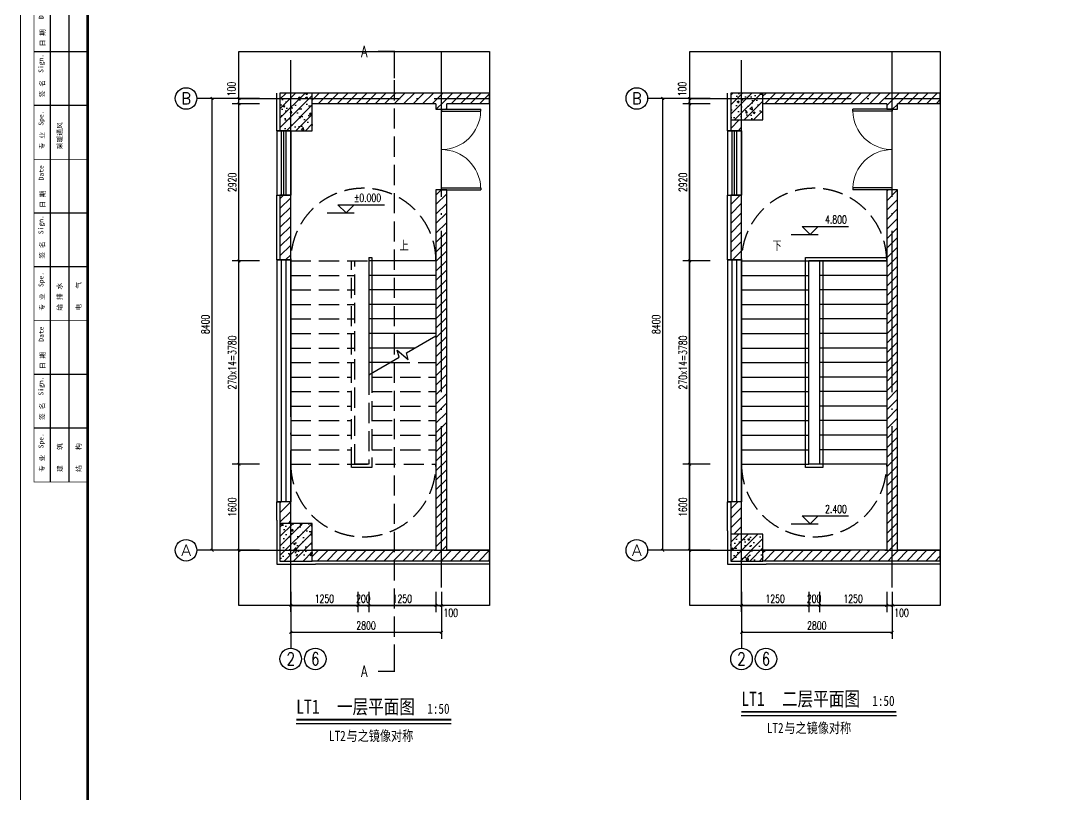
# Model space of a CAD drawing. Extents: x 409931 to 937299, y -508824 to 132289.
# Drawn here: x 570355 to 589449, y -189934 to -175544 of the extents above; entities that cross this region are included whole.
import ezdxf
from ezdxf.enums import TextEntityAlignment as Align

# ---------------------------------------------------------------- set-up
doc = ezdxf.new("R2010")
doc.units = 0
doc.header["$LTSCALE"] = 1500
doc.header["$MEASUREMENT"] = 0
doc.linetypes.add('DASH', pattern=[0.35, 0.25, -0.1])
doc.linetypes.add('DOTE', pattern=[2.42, 2, -0.2, 0.02, -0.2])
doc.layers.get('Defpoints').update_dxf_attribs({"color": 252})
for name, color, linetype in [('00-tk', 151, 'Continuous'), ('A-Carline(交通流线)', 136, 'Continuous'), ('A-L-wall(建筑立面)', 2, 'Continuous'), ('AXIS', 3, 'Continuous'), ('AXIS_TEXT', 7, 'Continuous'), ('COLUMN', 2, 'Continuous'), ('DIM_ELEV', 3, 'Continuous'), ('DIM_SYMB', 3, 'Continuous'), ('DOOR_FIRE', 4, 'Continuous'), ('DOTE', 1, 'Continuous'), ('PUB_DIM', 3, 'Continuous'), ('PUB_HATCH', 8, 'Continuous'), ('PUB_TEXT', 7, 'Continuous'), ('STAIR', 2, 'Continuous'), ('SURFACE', 6, 'Continuous'), ('WALL', 7, 'Continuous'), ('WINDOW', 4, 'Continuous')]:
    doc.layers.add(name, color=color, linetype=linetype)
doc.layers.add('TK', color=151, linetype='Continuous', lineweight=13)
doc.styles.add('_TCH_AXIS', font='COMPLEX', dxfattribs={"bigfont": 'GBCBIG'})
doc.styles.add('_TCH_DIM', font='SIMPLEX', dxfattribs={"bigfont": 'GBCBIG'})
doc.styles.add('_TCH_DIM_T3', font='SIMPLEX', dxfattribs={"width": 0.705882, "bigfont": 'GBCBIG'})
doc.styles.add('_TCH_LABEL', font='COMPLEX', dxfattribs={"bigfont": 'GBCBIG'})
doc.styles.add('DS6HT', font='simhei.ttf', dxfattribs={"width": 0.8})
doc.styles.add('仿宋体', font='', dxfattribs={"width": 0.8})
doc.styles.get('仿宋体').set_extended_font_data('SimSun')
doc.dimstyles.new('_TCH_ARCH&&50', dxfattribs={"dimtxt": 148.75, "dimasz": 50, "dimexe": 125, "dimexo": 150, "dimgap": 50, "dimtad": 1, "dimdec": 0, "dimzin": 0, "dimdsep": 46, "dimtxsty": '_TCH_DIM_T3', "dimblk": 'ARCHTICK', "dimcen": 0.09, "dimclrt": 7, "dimazin": 2, "dimtfac": 1, "dimtdec": 0, "dimtix": 1, "dimtmove": 2, "dimatfit": 3, "dimfxl": 0, "dimtolj": 1, "dimtzin": 0, "dimarcsym": 0})
pattern_1 = [(45, (0, 89.76), (-88.388383, 88.388383), [])]
pattern_2 = [(45, (0, 0), (-88.388348, 88.388348), []), (50, (0, 0), (358.63009, -31.37607), [37.5, -412.5]), (355, (0, 0), (-69.37567, 376.09607), [30, -330]), (100.4514, (29.9, -2.6), (289.2547, 344.71977), [31.8701, -350.57106]), (46.1842, (0, 100), (533.62052, -82.7595), [56.25, -618.75]), (96.6356, (44.47, 93.1), (467.33135, 487.05894), [47.80514, -525.8565]), (351.1842, (0, 100), (467.33097, 487.0593), [45, -495]), (21, (50, 75), (298.45353, -201.30945), [37.5, -412.5]), (326, (50, 75), (121.65767, 362.57502), [30, -330]), (71.4514, (74.87, 58.22), (420.11131, 161.26525), [31.8701, -350.57106]), (37.5, (0, 0), (6.079928, 166.446927), [0, -326, 0, -335, 0, -331.25]), (7.5, (0, 0), (131.53477, 197.205856), [0, -191, 0, -318.5, 0, -126.25]), (327.5, (-111.5, 0), (266.911218, -11.277436), [0, -125, 0, -390, 0, -517.5]), (317.5, (-161.5, 0), (291.593085, 50.05249), [0, -162.5, 0, -259, 0, -367.5])]

# ---------------------------------------------------------------- blocks, each defined once
blk = doc.blocks.new('会签')
at = {"layer": '00-tk'}
for p, q in [((-1400, 24000), (-1400, 6000)), ((-700, 24000), (-700, 6000)), ((0, 22000), (-2000, 22000)), ((0, 20000), (-2000, 20000)), ((0, 16000), (-2000, 16000)), ((0, 14000), (-2000, 14000)), ((0, 10000), (-2000, 10000)), ((0, 8000), (-2000, 8000))]:
    blk.add_line(p, q, dxfattribs=at)
at = {"layer": '00-tk', "const_width": 24.7}
for points in [[(0, 6000), (-2000, 6000), (-2000, 24000)], [(0, 24000), (-2000, 24000)], [(0, 18000), (-2000, 18000)], [(0, 12000), (-2000, 12000)]]:
    blk.add_lwpolyline(points, dxfattribs=at)
at = {"layer": '00-tk', "style": 'DS6HT'}
for s, p in [('Date', (-1642, 23216)), ('日 期', (-1589, 22196)), ('Sign.', (-1651, 21215)), ('签 名', (-1603, 20306)), ('Spe.', (-1648, 19251)), ('采暖通风', (-948, 18370)), ('专 业', (-1608, 18369)), ('Date', (-1642, 17216)), ('日 期', (-1589, 16196)), ('Sign.', (-1651, 15215)), ('签 名', (-1603, 14306)), ('Spe.', (-1648, 13251)), ('给 排 水', (-956, 12372)), ('电    气', (-251, 12372)), ('专 业', (-1608, 12369)), ('Date', (-1642, 11216)), ('日 期', (-1589, 10196)), ('Sign.', (-1651, 9215)), ('签 名', (-1603, 8306)), ('Spe.', (-1648, 7251)), ('建    筑', (-948, 6372)), ('结    构', (-248, 6374)), ('专 业', (-1608, 6369))]:
    blk.add_text(s, height=180, rotation=90, dxfattribs=at).set_placement(p)
blk = doc.blocks.new('A1')
at = {"layer": 'TK'}
for p, q in [((-42050, 29700), (-42050, 0)), ((-40800, 29200), (-40800, 500))]:
    blk.add_line(p, q, dxfattribs=at)
at = {"layer": 'TK', "const_width": 50}
blk.add_lwpolyline([(-40800, 29200), (-500, 29200), (-500, 500), (-40800, 500)], close=True, dxfattribs=at)
at = {"layer": 'TK', "xscale": 0.5, "yscale": 0.5, "zscale": 0.5}
blk.add_blockref('会签', (-40800, 17200), dxfattribs=at)
blk = doc.blocks.new('_ArchTick')
at = {"color": 0, "linetype": 'ByBlock', "const_width": 0.4}
blk.add_lwpolyline([(-0.5, -0.5), (0.5, 0.5)], dxfattribs=at)
blk = doc.blocks.new('*D244')
at = {"layer": 'Defpoints', "color": 0}
for p in [(582296, -176993), (582796, -176993), (582796, -185393)]:
    blk.add_point(p, dxfattribs=at)
at = {"layer": 'PUB_DIM', "color": 0, "lineweight": -2}
for p, q in [((582646, -176993), (582171, -176993)), ((582296, -185393), (582296, -176993)), ((582646, -185393), (582171, -185393))]:
    blk.add_line(p, q, dxfattribs=at)
at = {"layer": 'PUB_DIM', "color": 0, "lineweight": -2, "xscale": 50, "yscale": 50, "zscale": 50}
for p, rotation in [((582296, -176993), 90), ((582296, -185393), 270)]:
    blk.add_blockref('_ArchTick', p, dxfattribs=dict(at, rotation=rotation))
at = {"layer": 'PUB_DIM', "color": 7, "insert": (582172, -181193), "char_height": 148.8, "attachment_point": 5, "rotation": 90, "style": '_TCH_DIM_T3'}
blk.add_mtext('\\A1;8400', dxfattribs=at)
blk = doc.blocks.new('*D245')
at = {"layer": 'Defpoints', "color": 0}
for p in [(583760, -186085), (586560, -186085), (586560, -186918)]:
    blk.add_point(p, dxfattribs=at)
at = {"layer": 'PUB_DIM', "color": 0, "lineweight": -2}
for p, q in [((583760, -186235), (583760, -187043)), ((586560, -186235), (586560, -187043)), ((583760, -186918), (586560, -186918))]:
    blk.add_line(p, q, dxfattribs=at)
at = {"layer": 'PUB_DIM', "color": 0, "lineweight": -2, "xscale": 50, "yscale": 50, "zscale": 50, "rotation": 180}
blk.add_blockref('_ArchTick', (583760, -186918), dxfattribs=at)
at = {"layer": 'PUB_DIM', "color": 0, "lineweight": -2, "xscale": 50, "yscale": 50, "zscale": 50}
blk.add_blockref('_ArchTick', (586560, -186918), dxfattribs=at)
at = {"layer": 'PUB_DIM', "color": 7, "insert": (585160, -186794), "char_height": 148.8, "attachment_point": 5, "style": '_TCH_DIM_T3'}
blk.add_mtext('\\A1;2800', dxfattribs=at)
blk = doc.blocks.new('*D246')
at = {"layer": 'Defpoints', "color": 0}
for p in [(583760, -186014), (585010, -186014), (585010, -186418)]:
    blk.add_point(p, dxfattribs=at)
at = {"layer": 'PUB_DIM', "color": 0, "lineweight": -2}
for p, q in [((583760, -186164), (583760, -186543)), ((585010, -186164), (585010, -186543)), ((583760, -186418), (585010, -186418))]:
    blk.add_line(p, q, dxfattribs=at)
at = {"layer": 'PUB_DIM', "color": 0, "lineweight": -2, "xscale": 50, "yscale": 50, "zscale": 50, "rotation": 180}
blk.add_blockref('_ArchTick', (583760, -186418), dxfattribs=at)
at = {"layer": 'PUB_DIM', "color": 0, "lineweight": -2, "xscale": 50, "yscale": 50, "zscale": 50}
blk.add_blockref('_ArchTick', (585010, -186418), dxfattribs=at)
at = {"layer": 'PUB_DIM', "color": 7, "insert": (584385, -186294), "char_height": 148.8, "attachment_point": 5, "style": '_TCH_DIM_T3'}
blk.add_mtext('\\A1;1250', dxfattribs=at)
blk = doc.blocks.new('*D247')
at = {"layer": 'Defpoints', "color": 0}
for p in [(585010, -186014), (585210, -186014), (585210, -186418)]:
    blk.add_point(p, dxfattribs=at)
at = {"layer": 'PUB_DIM', "color": 0, "lineweight": -2}
for p, q in [((585010, -186164), (585010, -186543)), ((585210, -186164), (585210, -186543)), ((585010, -186418), (584960, -186418)), ((585010, -186418), (585210, -186418)), ((585210, -186418), (585260, -186418))]:
    blk.add_line(p, q, dxfattribs=at)
at = {"layer": 'PUB_DIM', "color": 0, "lineweight": -2, "xscale": 50, "yscale": 50, "zscale": 50}
blk.add_blockref('_ArchTick', (585010, -186418), dxfattribs=at)
at = {"layer": 'PUB_DIM', "color": 0, "lineweight": -2, "xscale": 50, "yscale": 50, "zscale": 50, "rotation": 180}
blk.add_blockref('_ArchTick', (585210, -186418), dxfattribs=at)
at = {"layer": 'PUB_DIM', "color": 7, "insert": (585110, -186294), "char_height": 148.8, "attachment_point": 5, "style": '_TCH_DIM_T3'}
blk.add_mtext('\\A1;200', dxfattribs=at)
blk = doc.blocks.new('*D248')
at = {"layer": 'Defpoints', "color": 0}
for p in [(585210, -186014), (586460, -186014), (586460, -186418)]:
    blk.add_point(p, dxfattribs=at)
at = {"layer": 'PUB_DIM', "color": 0, "lineweight": -2}
for p, q in [((585210, -186164), (585210, -186543)), ((586460, -186164), (586460, -186543)), ((585210, -186418), (586460, -186418))]:
    blk.add_line(p, q, dxfattribs=at)
at = {"layer": 'PUB_DIM', "color": 0, "lineweight": -2, "xscale": 50, "yscale": 50, "zscale": 50, "rotation": 180}
blk.add_blockref('_ArchTick', (585210, -186418), dxfattribs=at)
at = {"layer": 'PUB_DIM', "color": 0, "lineweight": -2, "xscale": 50, "yscale": 50, "zscale": 50}
blk.add_blockref('_ArchTick', (586460, -186418), dxfattribs=at)
at = {"layer": 'PUB_DIM', "color": 7, "insert": (585835, -186294), "char_height": 148.8, "attachment_point": 5, "style": '_TCH_DIM_T3'}
blk.add_mtext('\\A1;1250', dxfattribs=at)
blk = doc.blocks.new('*D249')
at = {"layer": 'Defpoints', "color": 0}
for p in [(586460, -186014), (586560, -186014), (586560, -186418)]:
    blk.add_point(p, dxfattribs=at)
at = {"layer": 'PUB_DIM', "color": 0, "lineweight": -2}
for p, q in [((586460, -186164), (586460, -186543)), ((586560, -186164), (586560, -186543)), ((586460, -186418), (586410, -186418)), ((586460, -186418), (586560, -186418)), ((586560, -186418), (586610, -186418))]:
    blk.add_line(p, q, dxfattribs=at)
at = {"layer": 'PUB_DIM', "color": 0, "lineweight": -2, "xscale": 50, "yscale": 50, "zscale": 50}
blk.add_blockref('_ArchTick', (586460, -186418), dxfattribs=at)
at = {"layer": 'PUB_DIM', "color": 0, "lineweight": -2, "xscale": 50, "yscale": 50, "zscale": 50, "rotation": 180}
blk.add_blockref('_ArchTick', (586560, -186418), dxfattribs=at)
at = {"layer": 'PUB_DIM', "color": 7, "insert": (586735, -186556), "char_height": 148.8, "attachment_point": 5, "style": '_TCH_DIM_T3'}
blk.add_mtext('\\A1;100', dxfattribs=at)
blk = doc.blocks.new('*D250')
at = {"layer": 'Defpoints', "color": 0}
for p in [(582796, -176993), (583327, -176993), (583327, -177093)]:
    blk.add_point(p, dxfattribs=at)
at = {"layer": 'PUB_DIM', "color": 0, "lineweight": -2}
for p, q in [((583177, -176993), (582671, -176993)), ((582796, -177093), (582796, -176993)), ((583177, -177093), (582671, -177093))]:
    blk.add_line(p, q, dxfattribs=at)
at = {"layer": 'PUB_DIM', "color": 0, "lineweight": -2, "xscale": 50, "yscale": 50, "zscale": 50}
for p, rotation in [((582796, -176993), 90), ((582796, -177093), 270)]:
    blk.add_blockref('_ArchTick', p, dxfattribs=dict(at, rotation=rotation))
at = {"layer": 'PUB_DIM', "color": 7, "insert": (582659, -176818), "char_height": 148.8, "attachment_point": 5, "rotation": 90, "style": '_TCH_DIM_T3'}
blk.add_mtext('\\A1;100', dxfattribs=at)
blk = doc.blocks.new('*D251')
at = {"layer": 'Defpoints', "color": 0}
for p in [(582796, -177093), (583327, -177093), (583327, -180013)]:
    blk.add_point(p, dxfattribs=at)
at = {"layer": 'PUB_DIM', "color": 0, "lineweight": -2}
for p, q in [((583177, -177093), (582671, -177093)), ((582796, -180013), (582796, -177093)), ((583177, -180013), (582671, -180013))]:
    blk.add_line(p, q, dxfattribs=at)
at = {"layer": 'PUB_DIM', "color": 0, "lineweight": -2, "xscale": 50, "yscale": 50, "zscale": 50}
for p, rotation in [((582796, -177093), 90), ((582796, -180013), 270)]:
    blk.add_blockref('_ArchTick', p, dxfattribs=dict(at, rotation=rotation))
at = {"layer": 'PUB_DIM', "color": 7, "insert": (582672, -178553), "char_height": 148.8, "attachment_point": 5, "rotation": 90, "style": '_TCH_DIM_T3'}
blk.add_mtext('\\A1;2920', dxfattribs=at)
blk = doc.blocks.new('*D252')
at = {"layer": 'Defpoints', "color": 0}
for p in [(582796, -180013), (583327, -180013), (583327, -183793)]:
    blk.add_point(p, dxfattribs=at)
at = {"layer": 'PUB_DIM', "color": 0, "lineweight": -2}
for p, q in [((583177, -180013), (582671, -180013)), ((582796, -183793), (582796, -180013)), ((583177, -183793), (582671, -183793))]:
    blk.add_line(p, q, dxfattribs=at)
at = {"layer": 'PUB_DIM', "color": 0, "lineweight": -2, "xscale": 50, "yscale": 50, "zscale": 50}
for p, rotation in [((582796, -180013), 90), ((582796, -183793), 270)]:
    blk.add_blockref('_ArchTick', p, dxfattribs=dict(at, rotation=rotation))
at = {"layer": 'PUB_DIM', "color": 7, "insert": (582672, -181903), "char_height": 148.75, "attachment_point": 5, "rotation": 90, "style": '_TCH_DIM_T3'}
blk.add_mtext('\\A1;270x14=3780', dxfattribs=at)
blk = doc.blocks.new('*D253')
at = {"layer": 'Defpoints', "color": 0}
for p in [(582796, -183793), (583327, -183793), (583327, -185393)]:
    blk.add_point(p, dxfattribs=at)
at = {"layer": 'PUB_DIM', "color": 0, "lineweight": -2}
for p, q in [((583177, -183793), (582671, -183793)), ((582796, -185393), (582796, -183793)), ((583177, -185393), (582671, -185393))]:
    blk.add_line(p, q, dxfattribs=at)
at = {"layer": 'PUB_DIM', "color": 0, "lineweight": -2, "xscale": 50, "yscale": 50, "zscale": 50}
for p, rotation in [((582796, -183793), 90), ((582796, -185393), 270)]:
    blk.add_blockref('_ArchTick', p, dxfattribs=dict(at, rotation=rotation))
at = {"layer": 'PUB_DIM', "color": 7, "insert": (582672, -184593), "char_height": 148.8, "attachment_point": 5, "rotation": 90, "style": '_TCH_DIM_T3'}
blk.add_mtext('\\A1;1600', dxfattribs=at)
blk = doc.blocks.new('*D254')
at = {"layer": 'Defpoints', "color": 0}
for p in [(573916, -176993), (574416, -176993), (574416, -185393)]:
    blk.add_point(p, dxfattribs=at)
at = {"layer": 'PUB_DIM', "color": 0, "lineweight": -2}
for p, q in [((574266, -176993), (573791, -176993)), ((573916, -185393), (573916, -176993)), ((574266, -185393), (573791, -185393))]:
    blk.add_line(p, q, dxfattribs=at)
at = {"layer": 'PUB_DIM', "color": 0, "lineweight": -2, "xscale": 50, "yscale": 50, "zscale": 50}
for p, rotation in [((573916, -176993), 90), ((573916, -185393), 270)]:
    blk.add_blockref('_ArchTick', p, dxfattribs=dict(at, rotation=rotation))
at = {"layer": 'PUB_DIM', "color": 7, "insert": (573791, -181193), "char_height": 148.8, "attachment_point": 5, "rotation": 90, "style": '_TCH_DIM_T3'}
blk.add_mtext('\\A1;8400', dxfattribs=at)
blk = doc.blocks.new('*D255')
at = {"layer": 'Defpoints', "color": 0}
for p in [(575379, -186085), (578179, -186085), (578179, -186918)]:
    blk.add_point(p, dxfattribs=at)
at = {"layer": 'PUB_DIM', "color": 0, "lineweight": -2}
for p, q in [((575379, -186235), (575379, -187043)), ((578179, -186235), (578179, -187043)), ((575379, -186918), (578179, -186918))]:
    blk.add_line(p, q, dxfattribs=at)
at = {"layer": 'PUB_DIM', "color": 0, "lineweight": -2, "xscale": 50, "yscale": 50, "zscale": 50, "rotation": 180}
blk.add_blockref('_ArchTick', (575379, -186918), dxfattribs=at)
at = {"layer": 'PUB_DIM', "color": 0, "lineweight": -2, "xscale": 50, "yscale": 50, "zscale": 50}
blk.add_blockref('_ArchTick', (578179, -186918), dxfattribs=at)
at = {"layer": 'PUB_DIM', "color": 7, "insert": (576779, -186794), "char_height": 148.8, "attachment_point": 5, "style": '_TCH_DIM_T3'}
blk.add_mtext('\\A1;2800', dxfattribs=at)
blk = doc.blocks.new('*D366')
at = {"layer": 'Defpoints', "color": 0}
for p in [(575379, -186014), (576629, -186014), (576629, -186418)]:
    blk.add_point(p, dxfattribs=at)
at = {"layer": 'PUB_DIM', "color": 0, "lineweight": -2}
for p, q in [((575379, -186164), (575379, -186543)), ((576629, -186164), (576629, -186543)), ((575379, -186418), (576629, -186418))]:
    blk.add_line(p, q, dxfattribs=at)
at = {"layer": 'PUB_DIM', "color": 0, "lineweight": -2, "xscale": 50, "yscale": 50, "zscale": 50, "rotation": 180}
blk.add_blockref('_ArchTick', (575379, -186418), dxfattribs=at)
at = {"layer": 'PUB_DIM', "color": 0, "lineweight": -2, "xscale": 50, "yscale": 50, "zscale": 50}
blk.add_blockref('_ArchTick', (576629, -186418), dxfattribs=at)
at = {"layer": 'PUB_DIM', "color": 7, "insert": (576004, -186294), "char_height": 148.8, "attachment_point": 5, "style": '_TCH_DIM_T3'}
blk.add_mtext('\\A1;1250', dxfattribs=at)
blk = doc.blocks.new('*D367')
at = {"layer": 'Defpoints', "color": 0}
for p in [(576629, -186014), (576829, -186014), (576829, -186418)]:
    blk.add_point(p, dxfattribs=at)
at = {"layer": 'PUB_DIM', "color": 0, "lineweight": -2}
for p, q in [((576629, -186164), (576629, -186543)), ((576829, -186164), (576829, -186543)), ((576629, -186418), (576579, -186418)), ((576629, -186418), (576829, -186418)), ((576829, -186418), (576879, -186418))]:
    blk.add_line(p, q, dxfattribs=at)
at = {"layer": 'PUB_DIM', "color": 0, "lineweight": -2, "xscale": 50, "yscale": 50, "zscale": 50}
blk.add_blockref('_ArchTick', (576629, -186418), dxfattribs=at)
at = {"layer": 'PUB_DIM', "color": 0, "lineweight": -2, "xscale": 50, "yscale": 50, "zscale": 50, "rotation": 180}
blk.add_blockref('_ArchTick', (576829, -186418), dxfattribs=at)
at = {"layer": 'PUB_DIM', "color": 7, "insert": (576729, -186294), "char_height": 148.8, "attachment_point": 5, "style": '_TCH_DIM_T3'}
blk.add_mtext('\\A1;200', dxfattribs=at)
blk = doc.blocks.new('*D368')
at = {"layer": 'Defpoints', "color": 0}
for p in [(576829, -186014), (578079, -186014), (578079, -186418)]:
    blk.add_point(p, dxfattribs=at)
at = {"layer": 'PUB_DIM', "color": 0, "lineweight": -2}
for p, q in [((576829, -186164), (576829, -186543)), ((578079, -186164), (578079, -186543)), ((576829, -186418), (578079, -186418))]:
    blk.add_line(p, q, dxfattribs=at)
at = {"layer": 'PUB_DIM', "color": 0, "lineweight": -2, "xscale": 50, "yscale": 50, "zscale": 50, "rotation": 180}
blk.add_blockref('_ArchTick', (576829, -186418), dxfattribs=at)
at = {"layer": 'PUB_DIM', "color": 0, "lineweight": -2, "xscale": 50, "yscale": 50, "zscale": 50}
blk.add_blockref('_ArchTick', (578079, -186418), dxfattribs=at)
at = {"layer": 'PUB_DIM', "color": 7, "insert": (577454, -186294), "char_height": 148.8, "attachment_point": 5, "style": '_TCH_DIM_T3'}
blk.add_mtext('\\A1;1250', dxfattribs=at)
blk = doc.blocks.new('*D369')
at = {"layer": 'Defpoints', "color": 0}
for p in [(578079, -186014), (578179, -186014), (578179, -186418)]:
    blk.add_point(p, dxfattribs=at)
at = {"layer": 'PUB_DIM', "color": 0, "lineweight": -2}
for p, q in [((578079, -186164), (578079, -186543)), ((578179, -186164), (578179, -186543)), ((578079, -186418), (578029, -186418)), ((578079, -186418), (578179, -186418)), ((578179, -186418), (578229, -186418))]:
    blk.add_line(p, q, dxfattribs=at)
at = {"layer": 'PUB_DIM', "color": 0, "lineweight": -2, "xscale": 50, "yscale": 50, "zscale": 50}
blk.add_blockref('_ArchTick', (578079, -186418), dxfattribs=at)
at = {"layer": 'PUB_DIM', "color": 0, "lineweight": -2, "xscale": 50, "yscale": 50, "zscale": 50, "rotation": 180}
blk.add_blockref('_ArchTick', (578179, -186418), dxfattribs=at)
at = {"layer": 'PUB_DIM', "color": 7, "insert": (578354, -186556), "char_height": 148.8, "attachment_point": 5, "style": '_TCH_DIM_T3'}
blk.add_mtext('\\A1;100', dxfattribs=at)
blk = doc.blocks.new('*D370')
at = {"layer": 'Defpoints', "color": 0}
for p in [(574416, -176993), (574947, -176993), (574947, -177093)]:
    blk.add_point(p, dxfattribs=at)
at = {"layer": 'PUB_DIM', "color": 0, "lineweight": -2}
for p, q in [((574797, -176993), (574291, -176993)), ((574416, -177093), (574416, -176993)), ((574797, -177093), (574291, -177093))]:
    blk.add_line(p, q, dxfattribs=at)
at = {"layer": 'PUB_DIM', "color": 0, "lineweight": -2, "xscale": 50, "yscale": 50, "zscale": 50}
for p, rotation in [((574416, -176993), 90), ((574416, -177093), 270)]:
    blk.add_blockref('_ArchTick', p, dxfattribs=dict(at, rotation=rotation))
at = {"layer": 'PUB_DIM', "color": 7, "insert": (574278, -176818), "char_height": 148.8, "attachment_point": 5, "rotation": 90, "style": '_TCH_DIM_T3'}
blk.add_mtext('\\A1;100', dxfattribs=at)
blk = doc.blocks.new('*D371')
at = {"layer": 'Defpoints', "color": 0}
for p in [(574416, -177093), (574947, -177093), (574947, -180013)]:
    blk.add_point(p, dxfattribs=at)
at = {"layer": 'PUB_DIM', "color": 0, "lineweight": -2}
for p, q in [((574797, -177093), (574291, -177093)), ((574416, -180013), (574416, -177093)), ((574797, -180013), (574291, -180013))]:
    blk.add_line(p, q, dxfattribs=at)
at = {"layer": 'PUB_DIM', "color": 0, "lineweight": -2, "xscale": 50, "yscale": 50, "zscale": 50}
for p, rotation in [((574416, -177093), 90), ((574416, -180013), 270)]:
    blk.add_blockref('_ArchTick', p, dxfattribs=dict(at, rotation=rotation))
at = {"layer": 'PUB_DIM', "color": 7, "insert": (574291, -178553), "char_height": 148.8, "attachment_point": 5, "rotation": 90, "style": '_TCH_DIM_T3'}
blk.add_mtext('\\A1;2920', dxfattribs=at)
blk = doc.blocks.new('*D372')
at = {"layer": 'Defpoints', "color": 0}
for p in [(574416, -180013), (574947, -180013), (574947, -183793)]:
    blk.add_point(p, dxfattribs=at)
at = {"layer": 'PUB_DIM', "color": 0, "lineweight": -2}
for p, q in [((574797, -180013), (574291, -180013)), ((574416, -183793), (574416, -180013)), ((574797, -183793), (574291, -183793))]:
    blk.add_line(p, q, dxfattribs=at)
at = {"layer": 'PUB_DIM', "color": 0, "lineweight": -2, "xscale": 50, "yscale": 50, "zscale": 50}
for p, rotation in [((574416, -180013), 90), ((574416, -183793), 270)]:
    blk.add_blockref('_ArchTick', p, dxfattribs=dict(at, rotation=rotation))
at = {"layer": 'PUB_DIM', "color": 7, "insert": (574291, -181903), "char_height": 148.75, "attachment_point": 5, "rotation": 90, "style": '_TCH_DIM_T3'}
blk.add_mtext('\\A1;270x14=3780', dxfattribs=at)
blk = doc.blocks.new('*D373')
at = {"layer": 'Defpoints', "color": 0}
for p in [(574416, -183793), (574947, -183793), (574947, -185393)]:
    blk.add_point(p, dxfattribs=at)
at = {"layer": 'PUB_DIM', "color": 0, "lineweight": -2}
for p, q in [((574797, -183793), (574291, -183793)), ((574416, -185393), (574416, -183793)), ((574797, -185393), (574291, -185393))]:
    blk.add_line(p, q, dxfattribs=at)
at = {"layer": 'PUB_DIM', "color": 0, "lineweight": -2, "xscale": 50, "yscale": 50, "zscale": 50}
for p, rotation in [((574416, -183793), 90), ((574416, -185393), 270)]:
    blk.add_blockref('_ArchTick', p, dxfattribs=dict(at, rotation=rotation))
at = {"layer": 'PUB_DIM', "color": 7, "insert": (574291, -184593), "char_height": 148.8, "attachment_point": 5, "rotation": 90, "style": '_TCH_DIM_T3'}
blk.add_mtext('\\A1;1600', dxfattribs=at)
blk = doc.blocks.new('$TCHSYS$WIN2D')
for p, q in [((-0.5, 0.5), (0.5, 0.5)), ((-0.5, 0.5), (-0.5, -0.5)), ((0.5, 0.5), (0.5, -0.5)), ((0.5, 0.1667), (-0.5, 0.1667)), ((0.5, -0.1667), (-0.5, -0.1667)), ((-0.5, -0.5), (0.5, -0.5))]:
    blk.add_line(p, q)
blk = doc.blocks.new('$WINLIB2D$00000005')
at = {"color": 0}
for points in [[(-0.5, 0.5), (-0.5, -0.5)], [(-0.5, 0.5), (0.5, 0.5)], [(0.5, -0.5), (0.5, 0.5)], [(0.5, 0.167), (-0.5, 0.167)], [(0.5, 0), (-0.5, 0)], [(0.5, -0.167), (-0.5, -0.167)], [(-0.5, -0.5), (0.5, -0.5)]]:
    blk.add_lwpolyline(points, dxfattribs=at)
blk = doc.blocks.new('$DorLib2D$00000002')
for p, q in [((-0.5, 0), (-0.5, 0.4875)), ((-0.475, 0.4875), (-0.5, 0.4875)), ((-0.475, 0), (-0.475, 0.4875)), ((0.475, 0), (0.475, 0.4875)), ((0.475, 0.4875), (0.5, 0.4875)), ((0.5, 0), (0.5, 0.4875)), ((-0.5, 0), (-0.475, 0)), ((0.5, 0), (0.475, 0))]:
    blk.add_line(p, q)
at = {"lineweight": 13}
for centre, start, end in [((-0.4875, 0), 0, 88.53072), ((0.4875, 0), 91.46928, 180)]:
    blk.add_arc(centre, 0.4875, start, end, dxfattribs=at)

msp = doc.modelspace()

# ---------------------------------------------------------------- hatches: boundary and pattern name
at = {"layer": 'PUB_HATCH'}
h = msp.add_hatch(dxfattribs=at)
h.set_pattern_fill('钢筋混凝土', color=256, scale=50, style=0)
h.set_pattern_definition(pattern_2)
h.paths.add_polyline_path([(575179, -177593), (575779, -177593), (575779, -176893), (575179, -176893)])
h = msp.add_hatch(dxfattribs=at)
h.set_pattern_fill('普通砖', color=256, scale=50, style=0)
h.set_pattern_definition(pattern_1)
h.paths.add_polyline_path([(575779, -176893), (575779, -177093), (578079, -177093), (578179, -177026.3), (578179, -176893)])
h = msp.add_hatch(dxfattribs=at)
h.set_pattern_fill('普通砖', color=256, scale=50, style=0)
h.set_pattern_definition(pattern_1)
h.paths.add_polyline_path([(579075.8, -176893), (578179, -176893), (578179, -177026.3), (578279, -177093), (579075.8, -177093)])
h = msp.add_hatch(dxfattribs=at)
h.set_pattern_fill('钢筋混凝土', color=256, scale=50, style=0)
h.set_pattern_definition(pattern_2)
h.paths.add_polyline_path([(583559.5, -177393), (584159.5, -177393), (584159.5, -176893), (583559.5, -176893)])
h = msp.add_hatch(dxfattribs=at)
h.set_pattern_fill('普通砖', color=256, scale=50, style=0)
h.set_pattern_definition(pattern_1)
h.paths.add_polyline_path([(584159.5, -176893), (584159.5, -177093), (586459.5, -177093), (586559.5, -177026.3), (586559.5, -176893)])
h = msp.add_hatch(dxfattribs=at)
h.set_pattern_fill('普通砖', color=256, scale=50, style=0)
h.set_pattern_definition(pattern_1)
h.paths.add_polyline_path([(587456.3, -176893), (586559.5, -176893), (586559.5, -177026.3), (586659.5, -177093), (587456.3, -177093)])
h = msp.add_hatch(dxfattribs=at)
h.set_pattern_fill('普通砖', color=256, scale=50, style=0)
h.set_pattern_definition(pattern_1)
h.paths.add_polyline_path([(578079, -177093), (578079, -177193), (578279, -177193), (578279, -177093), (578179, -177026.3)])
h = msp.add_hatch(dxfattribs=at)
h.set_pattern_fill('普通砖', color=256, scale=50, style=0)
h.set_pattern_definition(pattern_1)
h.paths.add_polyline_path([(586459.5, -177093), (586459.5, -177193), (586659.5, -177193), (586659.5, -177093), (586559.5, -177026.3)])
h = msp.add_hatch(dxfattribs=at)
h.set_pattern_fill('普通砖', color=256, scale=50, style=0)
h.set_pattern_definition(pattern_1)
h.paths.add_polyline_path([(583759.5, -177393), (583559.5, -177393), (583559.5, -177593), (583759.5, -177593)])
h = msp.add_hatch(dxfattribs=at)
h.set_pattern_fill('普通砖', color=256, scale=50, style=0)
h.set_pattern_definition(pattern_1)
h.paths.add_polyline_path([(578279, -185393), (578279, -178693), (578079, -178693), (578079, -185393), (578179, -185459.7)])
h = msp.add_hatch(dxfattribs=at)
h.set_pattern_fill('普通砖', color=256, scale=50, style=0)
h.set_pattern_definition(pattern_1)
h.paths.add_polyline_path([(586659.5, -185393), (586659.5, -178693), (586459.5, -178693), (586459.5, -185393), (586559.5, -185459.7)])
h = msp.add_hatch(dxfattribs=at)
h.set_pattern_fill('普通砖', color=256, scale=50, style=0)
h.set_pattern_definition(pattern_1)
h.paths.add_polyline_path([(575379, -179993), (575379, -178793), (575179, -178793), (575179, -179993)])
h = msp.add_hatch(dxfattribs=at)
h.set_pattern_fill('普通砖', color=256, scale=50, style=0)
h.set_pattern_definition(pattern_1)
h.paths.add_polyline_path([(583759.5, -179993), (583759.5, -178793), (583559.5, -178793), (583559.5, -179993)])
h = msp.add_hatch(dxfattribs=at)
h.set_pattern_fill('普通砖', color=256, scale=50, style=0)
h.set_pattern_definition(pattern_1)
h.paths.add_polyline_path([(575179, -184893), (575379, -184893), (575379, -184493), (575179, -184493)])
h = msp.add_hatch(dxfattribs=at)
h.set_pattern_fill('普通砖', color=256, scale=50, style=0)
h.set_pattern_definition(pattern_1)
h.paths.add_polyline_path([(583559.5, -185093), (583759.5, -185093), (583759.5, -184493), (583559.5, -184493)])
h = msp.add_hatch(dxfattribs=at)
h.set_pattern_fill('钢筋混凝土', color=256, scale=50, style=0)
h.set_pattern_definition(pattern_2)
h.paths.add_polyline_path([(575179, -185593), (575779, -185593), (575779, -184893), (575179, -184893)])
h = msp.add_hatch(dxfattribs=at)
h.set_pattern_fill('钢筋混凝土', color=256, scale=50, style=0)
h.set_pattern_definition(pattern_2)
h.paths.add_polyline_path([(583559.5, -185593), (584159.5, -185593), (584159.5, -185093), (583559.5, -185093)])
h = msp.add_hatch(dxfattribs=at)
h.set_pattern_fill('普通砖', color=256, scale=50, style=0)
h.set_pattern_definition(pattern_1)
h.paths.add_polyline_path([(575779, -185393), (575779, -185593), (578179, -185593), (578179, -185459.7), (578079, -185393)])
h = msp.add_hatch(dxfattribs=at)
h.set_pattern_fill('普通砖', color=256, scale=50, style=0)
h.set_pattern_definition(pattern_1)
h.paths.add_polyline_path([(579075.8, -185393), (578279, -185393), (578179, -185459.7), (578179, -185593), (579075.8, -185593)])
h = msp.add_hatch(dxfattribs=at)
h.set_pattern_fill('普通砖', color=256, scale=50, style=0)
h.set_pattern_definition(pattern_1)
h.paths.add_polyline_path([(584159.5, -185393), (584159.5, -185593), (586559.5, -185593), (586559.5, -185459.7), (586459.5, -185393)])
h = msp.add_hatch(dxfattribs=at)
h.set_pattern_fill('普通砖', color=256, scale=50, style=0)
h.set_pattern_definition(pattern_1)
h.paths.add_polyline_path([(587456.3, -185393), (586659.5, -185393), (586559.5, -185459.7), (586559.5, -185593), (587456.3, -185593)])

# ---------------------------------------------------------------- linework, layer by layer
at = {"layer": 'A-Carline(交通流线)', "linetype": 'DASH'}
for centre, start, end in [((576729, -180013), 359.99986, 180), ((585109.5, -180013), 359.99986, 180), ((576729, -183793), 180, 0.00014), ((585109.5, -183793), 180, 0.00014)]:
    msp.add_arc(centre, 1350, start, end, dxfattribs=at)
at = {"layer": 'A-L-wall(建筑立面)'}
for points in [[(576829, -179953), (576829, -181903)], [(576829, -179953), (576889, -179953), (576889, -182094.2)]]:
    msp.add_lwpolyline(points, dxfattribs=at)
at = {"layer": 'AXIS'}
for p, q in [((574415.8, -176993), (573632.8, -176993)), ((582796.3, -176993), (582013.3, -176993)), ((574415.8, -185393), (573632.8, -185393)), ((582796.3, -185393), (582013.3, -185393)), ((575379, -186539.5), (575379, -187213.5)), ((583759.5, -186539.5), (583759.5, -187213.5))]:
    msp.add_line(p, q, dxfattribs=at)
for centre in [(573432.8, -176993), (581813.3, -176993), (573432.8, -185393), (581813.3, -185393), (575379, -187413.5), (575834.5, -187413.5), (583759.5, -187413.5), (584215, -187413.5)]:
    msp.add_circle(centre, 200, dxfattribs=at)
at = {"layer": 'COLUMN'}
for p, q in [((575779, -176893), (575179, -176893)), ((575179, -176893), (575179, -177593)), ((575779, -177593), (575779, -176893)), ((584159.5, -176893), (583559.5, -176893)), ((583559.5, -176893), (583559.5, -177393)), ((584159.5, -177393), (584159.5, -176893)), ((583559.5, -177393), (584159.5, -177393)), ((575179, -177593), (575779, -177593)), ((575779, -184893), (575179, -184893)), ((575179, -184893), (575179, -185593)), ((575779, -185593), (575779, -184893)), ((584159.5, -185093), (583559.5, -185093)), ((583559.5, -185093), (583559.5, -185593)), ((584159.5, -185593), (584159.5, -185093)), ((575179, -185593), (575779, -185593)), ((583559.5, -185593), (584159.5, -185593))]:
    msp.add_line(p, q, dxfattribs=at)
at = {"layer": 'Defpoints'}
for points in [[(574415.8, -176118.2), (579075.8, -176118.2), (579075.8, -186418.2), (574415.8, -186418.2)], [(582796.3, -176118.2), (587456.3, -176118.2), (587456.3, -186418.2), (582796.3, -186418.2)]]:
    msp.add_lwpolyline(points, close=True, dxfattribs=at)
at = {"layer": 'DIM_ELEV'}
for p, q in [((576407.1, -179117.8), (576257.1, -178967.8)), ((576257.1, -178967.8), (577120.1, -178967.8)), ((576407.1, -179117.8), (576557.1, -178967.8)), ((576057.1, -179117.8), (576557.1, -179117.8)), ((585035.6, -179523.2), (584885.6, -179373.2)), ((584885.6, -179373.2), (585748.6, -179373.2)), ((585035.6, -179523.2), (585185.6, -179373.2)), ((584685.6, -179523.2), (585185.6, -179523.2)), ((585035.6, -184903.6), (584885.6, -184753.6)), ((584885.6, -184753.6), (585748.6, -184753.6)), ((585035.6, -184903.6), (585185.6, -184753.6)), ((584685.6, -184903.6), (585185.6, -184903.6))]:
    msp.add_line(p, q, dxfattribs=at)
at = {"layer": 'DIM_SYMB', "linetype": 'DASH'}
msp.add_line((577303.1, -176127.7), (577303.1, -187208), dxfattribs=at)
at = {"layer": 'DIM_SYMB'}
for points, const_width in [([(577003.1, -176118.2), (577303.1, -176118.2), (577303.1, -176618.2)], 25), ([(577303.1, -187141.9), (577303.1, -187641.9), (577003.1, -187641.9)], 25), ([(583756.4, -188398), (586638.9, -188398)], 35), ([(575481.8, -188544), (578364.3, -188544)], 35)]:
    msp.add_lwpolyline(points, dxfattribs=dict(at, const_width=const_width))
for points in [[(577454, -179878, 0, 0, 0), (577454, -181483, 40, 0, 0), (577454, -181633, 0, 0, 0)], [(584384.5, -179878, 0, 0, 0), (584384.5, -184493, 0, 0, 0), (585834.5, -184493, 0, 0, 0), (585834.5, -180298, 40, 0, 0), (585834.5, -180148, 0, 0, 0)]]:
    msp.add_lwpolyline(points, format="xyseb", dxfattribs=at)
for points in [[(575481.8, -188614), (578364.3, -188614)], [(583756.4, -188468), (586638.9, -188468)]]:
    msp.add_lwpolyline(points, dxfattribs=at)
at = {"layer": 'DOTE', "color": 1, "linetype": 'DOTE'}
for p, q in [((575379, -186539.5), (575379, -176118.2)), ((578179, -186084.7), (578179, -176118.2)), ((583759.5, -186539.5), (583759.5, -176118.2)), ((586559.5, -186084.7), (586559.5, -176118.2)), ((574415.8, -176993), (579075.8, -176993)), ((582796.3, -176993), (587456.3, -176993)), ((574415.8, -185393), (579075.8, -185393)), ((582796.3, -185393), (587456.3, -185393))]:
    msp.add_line(p, q, dxfattribs=at)
at = {"layer": 'STAIR', "linetype": 'DASH'}
for p, q in [((575379, -180013), (576829, -180013)), ((575379, -180283), (576569, -180283)), ((575379, -180553), (576569, -180553)), ((575379, -180823), (576569, -180823)), ((575379, -181093), (576569, -181093)), ((575379, -181363), (576569, -181363)), ((575379, -181633), (576569, -181633)), ((575379, -181903), (576569, -181903)), ((577220.2, -181903), (578079, -181903)), ((575379, -182173), (576509, -182173)), ((576889, -182173), (578079, -182173)), ((575379, -182443), (576509, -182443)), ((576889, -182443), (578079, -182443)), ((575379, -182713), (576509, -182713)), ((576889, -182713), (578079, -182713)), ((575379, -182983), (576509, -182983)), ((576889, -182983), (578079, -182983)), ((575379, -183253), (576509, -183253)), ((576889, -183253), (578079, -183253)), ((575379, -183523), (576509, -183523)), ((576889, -183523), (578079, -183523)), ((575379, -183793), (578079, -183793))]:
    msp.add_line(p, q, dxfattribs=at)
at = {"layer": 'STAIR'}
for p, q in [((576829, -180013), (576829, -182128.8)), ((578079, -180013), (576829, -180013)), ((578079, -180013), (578079, -181407.1)), ((583759.5, -183793), (583759.5, -180013)), ((583759.5, -180013), (585009.5, -180013)), ((584949.5, -183853), (584949.5, -179953)), ((584949.5, -179953), (586459.5, -179953)), ((585209.5, -180013), (585009.5, -180013)), ((585009.5, -183793), (585009.5, -180013)), ((585009.5, -183793), (585009.5, -180013)), ((585009.5, -180013), (586459.5, -180013)), ((585209.5, -180013), (585209.5, -183793)), ((586459.5, -180013), (585209.5, -180013)), ((585209.5, -180013), (585209.5, -183793)), ((585269.5, -180013), (585209.5, -180013)), ((585269.5, -180013), (585269.5, -183853)), ((586459.5, -179953), (586459.5, -180013)), ((586459.5, -180013), (586459.5, -183793)), ((578079, -180283), (576829, -180283)), ((583759.5, -180283), (585009.5, -180283)), ((586459.5, -180283), (585209.5, -180283)), ((578079, -180553), (576829, -180553)), ((583759.5, -180553), (585009.5, -180553)), ((586459.5, -180553), (585209.5, -180553)), ((578079, -180823), (576829, -180823)), ((583759.5, -180823), (585009.5, -180823)), ((586459.5, -180823), (585209.5, -180823)), ((578079, -181093), (576829, -181093)), ((583759.5, -181093), (585009.5, -181093)), ((586459.5, -181093), (585209.5, -181093)), ((578079, -181363), (576829, -181363)), ((583759.5, -181363), (585009.5, -181363)), ((586459.5, -181363), (585209.5, -181363)), ((577531.8, -181723.1), (578079, -181407.1)), ((577687.8, -181633), (576829, -181633)), ((577393.5, -181802.9), (577358.6, -181672.5)), ((577358.6, -181672.5), (577564.6, -181845.4)), ((577564.6, -181845.4), (577531.8, -181723.1)), ((583759.5, -181633), (585009.5, -181633)), ((586459.5, -181633), (585209.5, -181633)), ((576829, -182128.8), (577393.5, -181802.9)), ((577220.2, -181903), (576829, -181903)), ((583759.5, -181903), (585009.5, -181903)), ((586459.5, -181903), (585209.5, -181903)), ((583759.5, -182173), (585009.5, -182173)), ((586459.5, -182173), (585209.5, -182173)), ((583759.5, -182443), (585009.5, -182443)), ((586459.5, -182443), (585209.5, -182443)), ((583759.5, -182713), (585009.5, -182713)), ((586459.5, -182713), (585209.5, -182713)), ((583759.5, -182983), (585009.5, -182983)), ((586459.5, -182983), (585209.5, -182983)), ((583759.5, -183253), (585009.5, -183253)), ((586459.5, -183253), (585209.5, -183253)), ((583759.5, -183523), (585009.5, -183523)), ((586459.5, -183523), (585209.5, -183523)), ((583759.5, -183793), (585009.5, -183793)), ((585269.5, -183853), (584949.5, -183853)), ((585209.5, -183793), (585009.5, -183793)), ((586459.5, -183793), (585209.5, -183793))]:
    msp.add_line(p, q, dxfattribs=at)
at = {"layer": 'STAIR', "linetype": 'DASH'}
for points in [[(576889, -182094.2), (576889, -183853), (576509, -183853), (576509, -180013)], [(576829, -182128.8), (576829, -183793), (576569, -183793), (576569, -180013)]]:
    msp.add_lwpolyline(points, dxfattribs=at)
at = {"layer": 'SURFACE'}
for p, q in [((575119, -177593), (575119, -176893)), ((583499.5, -177593), (583499.5, -176893)), ((575119, -177593), (575179, -177593)), ((583499.5, -177593), (583559.5, -177593)), ((575119, -178793), (575179, -178793)), ((575119, -179993), (575119, -178793)), ((583499.5, -178793), (583559.5, -178793)), ((583499.5, -179993), (583499.5, -178793)), ((575119, -179993), (575179, -179993)), ((583499.5, -179993), (583559.5, -179993)), ((575119, -184493), (575179, -184493)), ((575119, -184833), (575119, -184493)), ((583499.5, -184493), (583559.5, -184493)), ((583499.5, -185033), (583499.5, -184493)), ((575119, -184833), (575119, -185579.6)), ((583499.5, -185033), (583499.5, -185653)), ((575119, -185579.6), (575119, -185653)), ((575119, -185653), (575839, -185653)), ((578179, -185653), (575839, -185653)), ((579075.8, -185653), (578179, -185653)), ((583499.5, -185653), (583648.2, -185653)), ((583648.2, -185653), (584219.5, -185653)), ((586559.5, -185653), (584219.5, -185653)), ((587456.3, -185653), (586559.5, -185653))]:
    msp.add_line(p, q, dxfattribs=at)
at = {"layer": 'WALL'}
for p, q in [((578179, -176893), (575779, -176893)), ((579075.8, -176893), (578179, -176893)), ((579075.8, -177093), (579075.8, -176893)), ((586559.5, -176893), (584159.5, -176893)), ((587456.3, -176893), (586559.5, -176893)), ((587456.3, -177093), (587456.3, -176893)), ((578079, -177093), (575779, -177093)), ((578079, -177093), (578079, -177193)), ((579075.8, -177093), (578279, -177093)), ((578279, -177193), (578279, -177093)), ((586459.5, -177093), (584159.5, -177093)), ((586459.5, -177093), (586459.5, -177193)), ((587456.3, -177093), (586659.5, -177093)), ((586659.5, -177193), (586659.5, -177093)), ((578079, -177193), (578279, -177193)), ((586459.5, -177193), (586659.5, -177193)), ((583559.5, -177393), (583559.5, -177593)), ((583759.5, -177593), (583759.5, -177393)), ((583559.5, -177593), (583759.5, -177593)), ((578279, -178693), (578079, -178693)), ((578079, -178693), (578079, -185393)), ((578279, -185393), (578279, -178693)), ((586659.5, -178693), (586459.5, -178693)), ((586459.5, -178693), (586459.5, -185393)), ((586659.5, -185393), (586659.5, -178693)), ((575379, -178793), (575179, -178793)), ((575179, -178793), (575179, -179993)), ((575379, -179993), (575379, -178793)), ((583759.5, -178793), (583559.5, -178793)), ((583559.5, -178793), (583559.5, -179993)), ((583759.5, -179993), (583759.5, -178793)), ((575179, -179993), (575379, -179993)), ((583559.5, -179993), (583759.5, -179993)), ((575379, -184493), (575179, -184493)), ((575179, -184493), (575179, -184893)), ((575379, -184893), (575379, -184493)), ((583759.5, -184493), (583559.5, -184493)), ((583559.5, -184493), (583559.5, -185093)), ((583759.5, -185093), (583759.5, -184493)), ((578079, -185393), (575779, -185393)), ((579075.8, -185393), (578279, -185393)), ((579075.8, -185593), (579075.8, -185393)), ((586459.5, -185393), (584159.5, -185393)), ((587456.3, -185393), (586659.5, -185393)), ((587456.3, -185593), (587456.3, -185393)), ((578179, -185593), (575779, -185593)), ((579075.8, -185593), (578179, -185593)), ((586559.5, -185593), (584159.5, -185593)), ((587456.3, -185593), (586559.5, -185593))]:
    msp.add_line(p, q, dxfattribs=at)

# ---------------------------------------------------------------- block references
at = {"layer": 'DOOR_FIRE', "xscale": 1500, "zscale": 200, "rotation": 89.99999999634164}
for p, yscale in [((578179, -177943), -1500), ((586559.5, -177943), 1500)]:
    msp.add_blockref('$DorLib2D$00000002', p, dxfattribs=dict(at, yscale=yscale))
at = {"layer": 'TK'}
msp.add_blockref('A1', (612404.8, -204323.5), dxfattribs=at)
at = {"layer": 'WINDOW', "yscale": -260, "rotation": 89.99999999281906}
for name, p, xscale, zscale in [('$WINLIB2D$00000005', (575249, -178193), -1200, -1200), ('$WINLIB2D$00000005', (583629.5, -178193), -1200, -1200), ('$TCHSYS$WIN2D', (575249, -182243), -4500, -4500), ('$TCHSYS$WIN2D', (583629.5, -182243), -4500, -4500)]:
    msp.add_blockref(name, p, dxfattribs=dict(at, xscale=xscale, zscale=zscale))

# ---------------------------------------------------------------- texts
at = {"layer": 'AXIS_TEXT', "style": '_TCH_AXIS'}
for s, height, p, p2 in [('B', 217.6, (573344.7, -177101.8), (573520.9, -177101.8)), ('B', 217.6, (581725.2, -177101.8), (581901.4, -177101.8)), ('A', 212.6, (573341.7, -185499.3), (573523.9, -185499.3)), ('A', 212.6, (581722.2, -185499.3), (581904.4, -185499.3)), ('2', 233, (575301.4, -187530), (575456.7, -187530)), ('6', 233, (575756.9, -187530), (575912.2, -187530)), ('2', 233, (583681.9, -187530), (583837.2, -187530)), ('6', 233, (584137.4, -187530), (584292.7, -187530))]:
    msp.add_text(s, height=height, dxfattribs=at).set_placement(p, p2, align=Align.FIT)
at = {"layer": 'PUB_TEXT'}
for s, height, style, width, p in [('A', 212.5, '_TCH_LABEL', 0.705882, (576688.9, -176224.5)), ('%%P0.000', 148.75, '_TCH_DIM', 0.705882, (576555.1, -178915.3)), ('4.800', 148.75, '_TCH_DIM', 0.705882, (585313.6, -179320.7)), ('2.400', 148.75, '_TCH_DIM', 0.705882, (585313.6, -184701.1)), ('A', 212.5, '_TCH_LABEL', 0.705882, (576688.9, -187748.2)), ('LT1', 265.82, '仿宋体', 0.8, (583756.4, -188288.2)), ('二层平面图', 265.82, '仿宋体', 0.8, (584512.5, -188288.2)), ('LT1', 265.82, '仿宋体', 0.8, (575481.8, -188434.2)), ('一层平面图', 265.82, '仿宋体', 0.8, (576238, -188434.2)), ('1:50', 189.87, '仿宋体', 0.8, (577917.7, -188434.2)), ('1:50', 189.87, '仿宋体', 0.8, (586192.3, -188288.2)), ('LT2', 189.87, '仿宋体', 0.8, (584232.1, -188792.7)), ('与之镜像对称', 189.87, '仿宋体', 0.8, (584556.2, -188792.7)), ('LT2', 189.87, '仿宋体', 0.8, (576090.7, -188938.7)), ('与之镜像对称', 189.87, '仿宋体', 0.8, (576414.7, -188938.7))]:
    msp.add_text(s, height=height, dxfattribs=dict(at, style=style, width=width)).set_placement(p)
at = {"layer": 'PUB_TEXT', "style": '_TCH_DIM'}
for s, p in [('上', (577401.9, -179825.5)), ('下', (584337, -179825.5))]:
    msp.add_text(s, height=168.8, dxfattribs=at).set_placement(p)

# ---------------------------------------------------------------- dimensions: what is measured, and where the dimension line sits
at = {"layer": 'PUB_DIM'}
for base, p1, p2, angle, picture, middle in [((574415.8, -176993), (574946.5, -177093), (574946.5, -176993), 90, '*D370', (574278.3, -176818)), ((582796.3, -176993), (583327, -177093), (583327, -176993), 90, '*D250', (582658.8, -176818)), ((578179, -186418.2), (578079, -186014.3), (578179, -186014.3), 0, '*D369', (578354, -186555.7)), ((586559.5, -186418.2), (586459.5, -186014.3), (586559.5, -186014.3), 0, '*D249', (586734.5, -186555.7))]:
    dim = msp.add_linear_dim(base=base, p1=p1, p2=p2, angle=angle, dimstyle='_TCH_ARCH&&50', dxfattribs=at)
    dim.commit()
    dim.dimension.update_dxf_attribs({"geometry": picture, "text_midpoint": middle, "dimtype": 129})
for p1, p2, distance, picture, middle in [((574415.8, -185393), (574415.8, -176993), 500, '*D254', (573791.4, -181193)), ((582796.3, -185393), (582796.3, -176993), 500, '*D244', (582171.9, -181193)), ((574946.5, -180013), (574946.5, -177093), 530.8, '*D371', (574291.4, -178553)), ((583327, -180013), (583327, -177093), 530.8, '*D251', (582671.9, -178553)), ((574946.5, -185393), (574946.5, -183793), 530.8, '*D373', (574291.4, -184593)), ((583327, -185393), (583327, -183793), 530.8, '*D253', (582671.9, -184593)), ((575379, -186014.3), (576629, -186014.3), -403.9, '*D366', (576004, -186293.8)), ((575379, -186084.7), (578179, -186084.7), -833.5, '*D255', (576779, -186793.8)), ((576629, -186014.3), (576829, -186014.3), -403.9, '*D367', (576729, -186293.8)), ((576829, -186014.3), (578079, -186014.3), -403.9, '*D368', (577454, -186293.8)), ((583759.5, -186014.3), (585009.5, -186014.3), -403.9, '*D246', (584384.5, -186293.8)), ((583759.5, -186084.7), (586559.5, -186084.7), -833.5, '*D245', (585159.5, -186793.8)), ((585009.5, -186014.3), (585209.5, -186014.3), -403.9, '*D247', (585109.5, -186293.8)), ((585209.5, -186014.3), (586459.5, -186014.3), -403.9, '*D248', (585834.5, -186293.8))]:
    dim = msp.add_aligned_dim(p1=p1, p2=p2, distance=distance, dimstyle='_TCH_ARCH&&50', dxfattribs=at)
    dim.commit()
    dim.dimension.update_dxf_attribs({"geometry": picture, "text_midpoint": middle})
for p1, p2, picture, middle in [((574946.5, -183793), (574946.5, -180013), '*D372', (574291.4, -181903)), ((583327, -183793), (583327, -180013), '*D252', (582671.9, -181903))]:
    dim = msp.add_aligned_dim(p1=p1, p2=p2, distance=530.8, text='270x14=3780', dimstyle='_TCH_ARCH&&50', dxfattribs=at)
    dim.commit()
    dim.dimension.update_dxf_attribs({"geometry": picture, "text_midpoint": middle})

doc.saveas('drawing.dxf')
